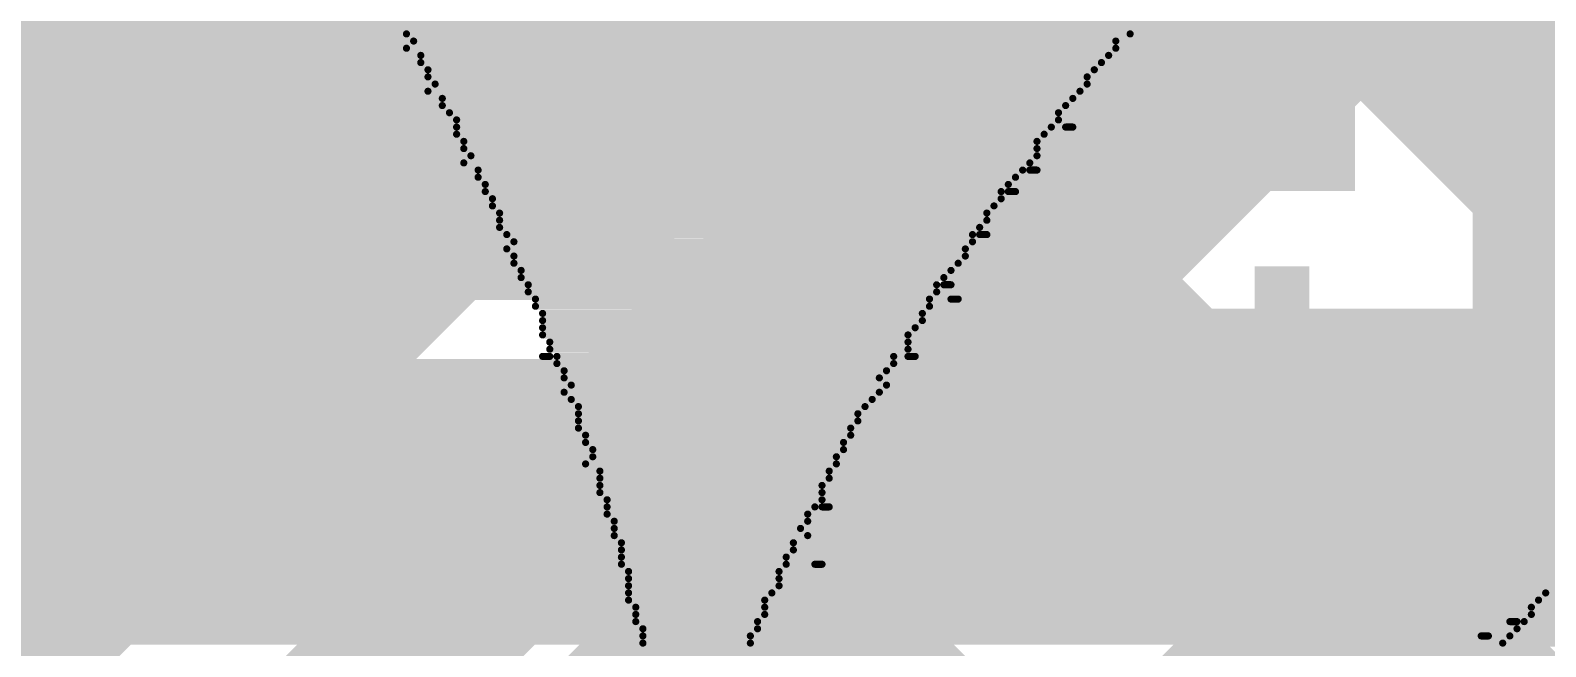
# Model space of a CAD drawing. Header units: millimetres. Extents: x 0.01 to 1.77, y 0.01 to 0.78.
# Drawn here: x 0.7002 to 0.7904, y 0.3489 to 0.3856 of the extents above; entities that cross this region are included whole.
import ezdxf

# ---------------------------------------------------------------- set-up
doc = ezdxf.new("R2010")
doc.units = ezdxf.units.MM
doc.header["$MEASUREMENT"] = 0
for name, color, linetype in [('BottomLayer', 5, 'Continuous'), ('BottomOverlay', 54, 'Continuous'), ('TopLayer', 1, 'Continuous'), ('TopOverlay', 2, 'Continuous'), ('TopPaste', 8, 'Continuous'), ('TopSolder', 216, 'Continuous')]:
    doc.layers.add(name, color=color, linetype=linetype)
doc.styles.add('Arial', font='', dxfattribs={"height": 0.2})
doc.styles.get('Arial').set_extended_font_data('Arial')

# ---------------------------------------------------------------- blocks, each defined once
blk = doc.blocks.new('C__0805_43')
at = {"layer": 'TopLayer'}
blk.add_hatch(color=1, dxfattribs=at).paths.add_polyline_path([(0.02, 0.03), (0.06, 0.03), (0.06, -0.03), (0.02, -0.03)])
at = {"layer": 'TopPaste'}
blk.add_hatch(color=8, dxfattribs=at).paths.add_polyline_path([(0.02, 0.03), (0.06, 0.03), (0.06, -0.03), (0.02, -0.03)])
at = {"layer": 'TopSolder'}
blk.add_hatch(color=216, dxfattribs=at).paths.add_polyline_path([(0.017244, 0.032756), (0.062756, 0.032756), (0.062756, -0.032756), (0.017244, -0.032756)])
at = {"layer": 'TopOverlay', "const_width": 0.005}
for points in [[(0.064, -0.034), (0.064, 0.034)], [(0.024, -0.034), (0.064, -0.034)]]:
    blk.add_lwpolyline(points, dxfattribs=at)
at = {"layer": 'TopOverlay', "const_width": 0.0025}
blk.add_lwpolyline([(0.06275, -0.034, 1), (0.06525, -0.034, 1)], format="xyb", close=True, dxfattribs=at)
blk.add_lwpolyline([(0.06275, -0.034, 1), (0.06525, -0.034, 1)], format="xyb", close=True, dxfattribs=at)

msp = doc.modelspace()

# ---------------------------------------------------------------- hatches: boundary and pattern name
at = {"layer": 'TopLayer'}
for points in [[(0.716, 0.376), (0.779, 0.376), (0.779, 0.665), (0.716, 0.665)], [(0.688, 0.376), (0.734, 0.376), (0.734, 0.444), (0.688, 0.444)]]:
    msp.add_hatch(color=1, dxfattribs=at).paths.add_polyline_path(points)

# ---------------------------------------------------------------- linework, layer by layer
at = {"layer": 'BottomLayer'}
for points, const_width in [([(0.686979, 0.296065), (0.825914, 0.435)], 0.01), ([(0.697124, 0.270855), (0.861269, 0.435)], 0.01), ([(0.638, 0.295), (0.754, 0.411)], 0.02), ([(0.771499, 0.396269), (0.845, 0.322768)], 0.01), ([(0.672892, 0.298779), (0.765128, 0.391015)], 0.01), ([(0.753262, 0.37915), (0.82965, 0.302762)], 0.01), ([(0.735585, 0.361472), (0.811972, 0.285085)], 0.01)]:
    msp.add_lwpolyline(points, dxfattribs=dict(at, const_width=const_width))
at = {"layer": 'BottomLayer', "const_width": 0.005}
for points in [[(0.750762, 0.37915, 1), (0.755763, 0.37915, 1)], [(0.733085, 0.361472, 1), (0.738085, 0.361472, 1)]]:
    msp.add_lwpolyline(points, format="xyb", close=True, dxfattribs=at)
at = {"layer": 'BottomOverlay', "const_width": 0.000426}
for points in [[(0.722557, 0.38534), (0.765622, 0.38534)], [(0.722984, 0.384914), (0.764769, 0.384914)], [(0.722557, 0.384488), (0.764769, 0.384488)], [(0.72341, 0.384061), (0.764343, 0.384061)], [(0.72341, 0.383635), (0.763916, 0.383635)], [(0.723836, 0.383208), (0.76349, 0.383208)], [(0.723836, 0.382782), (0.763064, 0.382782)], [(0.724263, 0.382356), (0.763064, 0.382356)], [(0.723836, 0.381929), (0.762637, 0.381929)], [(0.724689, 0.381503), (0.762211, 0.381503)], [(0.724689, 0.381076), (0.761784, 0.381076)], [(0.725116, 0.38065), (0.761358, 0.38065)], [(0.725542, 0.380224), (0.761358, 0.380224)], [(0.725542, 0.379797), (0.760932, 0.379797)], [(0.761784, 0.379797), (0.762211, 0.379797)], [(0.725542, 0.379371), (0.760505, 0.379371)], [(0.725968, 0.378945), (0.760079, 0.378945)], [(0.725968, 0.378518), (0.760079, 0.378518)], [(0.725968, 0.377665), (0.759653, 0.377665)], [(0.726395, 0.378092), (0.760079, 0.378092)], [(0.726821, 0.377239), (0.759226, 0.377239)], [(0.726821, 0.376813), (0.7588, 0.376813)], [(0.759653, 0.377239), (0.760079, 0.377239)], [(0.727248, 0.376386), (0.758374, 0.376386)], [(0.727248, 0.37596), (0.757947, 0.37596)], [(0.758374, 0.37596), (0.7588, 0.37596)], [(0.727674, 0.375534), (0.757947, 0.375534)], [(0.727674, 0.375107), (0.757521, 0.375107)], [(0.7281, 0.374681), (0.757094, 0.374681)], [(0.7281, 0.374254), (0.757094, 0.374254)], [(0.7281, 0.373828), (0.756668, 0.373828)], [(0.728527, 0.373402), (0.756242, 0.373402)], [(0.756668, 0.373402), (0.757094, 0.373402)], [(0.728527, 0.372549), (0.755815, 0.372549)], [(0.728953, 0.372975), (0.756242, 0.372975)], [(0.728953, 0.372123), (0.755815, 0.372123)], [(0.728953, 0.371696), (0.755389, 0.371696)], [(0.729379, 0.37127), (0.754962, 0.37127)], [(0.729379, 0.370843), (0.754536, 0.370843)], [(0.729806, 0.370417), (0.75411, 0.370417)], [(0.729806, 0.36999), (0.75411, 0.36999)], [(0.730232, 0.369564), (0.753683, 0.369564)], [(0.754536, 0.370417), (0.754962, 0.370417)], [(0.754962, 0.369564), (0.755389, 0.369564)], [(0.730232, 0.369138), (0.753683, 0.369138)], [(0.730659, 0.368711), (0.753257, 0.368711)], [(0.730659, 0.368285), (0.753257, 0.368285)], [(0.730659, 0.367859), (0.752831, 0.367859)], [(0.730659, 0.367432), (0.752404, 0.367432)], [(0.731085, 0.367006), (0.752404, 0.367006)], [(0.730659, 0.366153), (0.731085, 0.366153)], [(0.731085, 0.36658), (0.752404, 0.36658)], [(0.731511, 0.366153), (0.751551, 0.366153)], [(0.752404, 0.366153), (0.752831, 0.366153)], [(0.731511, 0.365727), (0.751551, 0.365727)], [(0.731938, 0.3653), (0.751125, 0.3653)], [(0.731938, 0.364874), (0.750699, 0.364874)], [(0.732364, 0.364447), (0.751125, 0.364447)], [(0.731938, 0.364021), (0.750699, 0.364021)], [(0.732364, 0.363595), (0.750272, 0.363595)], [(0.732791, 0.363168), (0.749846, 0.363168)], [(0.732791, 0.362742), (0.74942, 0.362742)], [(0.732791, 0.362316), (0.74942, 0.362316)], [(0.732791, 0.361889), (0.748993, 0.361889)], [(0.733217, 0.361463), (0.748993, 0.361463)], [(0.733217, 0.361036), (0.748567, 0.361036)], [(0.733643, 0.36061), (0.748567, 0.36061)], [(0.733217, 0.359757), (0.74814, 0.359757)], [(0.733643, 0.360184), (0.74814, 0.360184)], [(0.73407, 0.359331), (0.747714, 0.359331)], [(0.73407, 0.358905), (0.747714, 0.358905)], [(0.73407, 0.358478), (0.747288, 0.358478)], [(0.73407, 0.358052), (0.747288, 0.358052)], [(0.734496, 0.357625), (0.747288, 0.357625)], [(0.734496, 0.357199), (0.746861, 0.357199)], [(0.747288, 0.357199), (0.747714, 0.357199)], [(0.734496, 0.356773), (0.746435, 0.356773)], [(0.734923, 0.356346), (0.746435, 0.356346)], [(0.734923, 0.35592), (0.746008, 0.35592)], [(0.734923, 0.355493), (0.746435, 0.355493)], [(0.735349, 0.355067), (0.745582, 0.355067)], [(0.735349, 0.354641), (0.745582, 0.354641)], [(0.735349, 0.354214), (0.745156, 0.354214)], [(0.735349, 0.353788), (0.745156, 0.353788)], [(0.735775, 0.353361), (0.744729, 0.353361)], [(0.746861, 0.353788), (0.747288, 0.353788)], [(0.735775, 0.352935), (0.744729, 0.352935)], [(0.735775, 0.352509), (0.744729, 0.352509)], [(0.735775, 0.352082), (0.744303, 0.352082)], [(0.735775, 0.351656), (0.743876, 0.351656)], [(0.789926, 0.351656), (0.801438, 0.351656)], [(0.790352, 0.352082), (0.802291, 0.352082)], [(0.736202, 0.35123), (0.743876, 0.35123)], [(0.736202, 0.350803), (0.743876, 0.350803)], [(0.7895, 0.35123), (0.801012, 0.35123)], [(0.7895, 0.350803), (0.800586, 0.350803)], [(0.736202, 0.350377), (0.74345, 0.350377)], [(0.736628, 0.34995), (0.74345, 0.34995)], [(0.78822, 0.350377), (0.788647, 0.350377)], [(0.788647, 0.34995), (0.800159, 0.34995)], [(0.789073, 0.350377), (0.800586, 0.350377)], [(0.736628, 0.349524), (0.743024, 0.349524)], [(0.736628, 0.349098), (0.743024, 0.349098)], [(0.786515, 0.349524), (0.786941, 0.349524)], [(0.787794, 0.349098), (0.799306, 0.349098)], [(0.78822, 0.349524), (0.799733, 0.349524)]]:
    msp.add_lwpolyline(points, dxfattribs=at)
at = {"layer": 'BottomOverlay', "const_width": 0.000213}
for points in [[(0.722451, 0.38534, 1), (0.722664, 0.38534, 1)], [(0.722877, 0.384914, 1), (0.72309, 0.384914, 1)], [(0.764663, 0.384914, 1), (0.764876, 0.384914, 1)], [(0.765516, 0.38534, 1), (0.765729, 0.38534, 1)], [(0.722451, 0.384488, 1), (0.722664, 0.384488, 1)], [(0.723303, 0.384061, 1), (0.723517, 0.384061, 1)], [(0.764236, 0.384061, 1), (0.76445, 0.384061, 1)], [(0.764663, 0.384488, 1), (0.764876, 0.384488, 1)], [(0.723303, 0.383635, 1), (0.723517, 0.383635, 1)], [(0.72373, 0.383208, 1), (0.723943, 0.383208, 1)], [(0.763383, 0.383208, 1), (0.763597, 0.383208, 1)], [(0.76381, 0.383635, 1), (0.764023, 0.383635, 1)], [(0.72373, 0.382782, 1), (0.723943, 0.382782, 1)], [(0.724156, 0.382356, 1), (0.724369, 0.382356, 1)], [(0.762957, 0.382782, 1), (0.76317, 0.382782, 1)], [(0.762957, 0.382356, 1), (0.76317, 0.382356, 1)], [(0.72373, 0.381929, 1), (0.723943, 0.381929, 1)], [(0.724583, 0.381503, 1), (0.724796, 0.381503, 1)], [(0.762104, 0.381503, 1), (0.762317, 0.381503, 1)], [(0.762531, 0.381929, 1), (0.762744, 0.381929, 1)], [(0.724583, 0.381076, 1), (0.724796, 0.381076, 1)], [(0.725009, 0.38065, 1), (0.725222, 0.38065, 1)], [(0.761252, 0.38065, 1), (0.761465, 0.38065, 1)], [(0.761678, 0.381076, 1), (0.761891, 0.381076, 1)], [(0.725435, 0.380224, 1), (0.725649, 0.380224, 1)], [(0.725435, 0.379797, 1), (0.725649, 0.379797, 1)], [(0.760825, 0.379797, 1), (0.761038, 0.379797, 1)], [(0.761252, 0.380224, 1), (0.761465, 0.380224, 1)], [(0.761678, 0.379797, 1), (0.761891, 0.379797, 1)], [(0.762104, 0.379797, 1), (0.762317, 0.379797, 1)], [(0.725435, 0.379371, 1), (0.725649, 0.379371, 1)], [(0.725862, 0.378945, 1), (0.726075, 0.378945, 1)], [(0.759973, 0.378945, 1), (0.760186, 0.378945, 1)], [(0.760399, 0.379371, 1), (0.760612, 0.379371, 1)], [(0.725862, 0.378518, 1), (0.726075, 0.378518, 1)], [(0.725862, 0.377665, 1), (0.726075, 0.377665, 1)], [(0.726288, 0.378092, 1), (0.726501, 0.378092, 1)], [(0.759546, 0.377665, 1), (0.759759, 0.377665, 1)], [(0.759973, 0.378518, 1), (0.760186, 0.378518, 1)], [(0.759973, 0.378092, 1), (0.760186, 0.378092, 1)], [(0.726715, 0.377239, 1), (0.726928, 0.377239, 1)], [(0.726715, 0.376813, 1), (0.726928, 0.376813, 1)], [(0.758693, 0.376813, 1), (0.758907, 0.376813, 1)], [(0.75912, 0.377239, 1), (0.759333, 0.377239, 1)], [(0.759546, 0.377239, 1), (0.759759, 0.377239, 1)], [(0.759973, 0.377239, 1), (0.760186, 0.377239, 1)], [(0.727141, 0.376386, 1), (0.727354, 0.376386, 1)], [(0.727141, 0.37596, 1), (0.727354, 0.37596, 1)], [(0.757841, 0.37596, 1), (0.758054, 0.37596, 1)], [(0.758267, 0.376386, 1), (0.75848, 0.376386, 1)], [(0.758267, 0.37596, 1), (0.75848, 0.37596, 1)], [(0.758693, 0.37596, 1), (0.758907, 0.37596, 1)], [(0.727567, 0.375534, 1), (0.727781, 0.375534, 1)], [(0.727567, 0.375107, 1), (0.727781, 0.375107, 1)], [(0.757414, 0.375107, 1), (0.757627, 0.375107, 1)], [(0.757841, 0.375534, 1), (0.758054, 0.375534, 1)], [(0.727994, 0.374681, 1), (0.728207, 0.374681, 1)], [(0.727994, 0.374254, 1), (0.728207, 0.374254, 1)], [(0.756988, 0.374681, 1), (0.757201, 0.374681, 1)], [(0.756988, 0.374254, 1), (0.757201, 0.374254, 1)], [(0.727994, 0.373828, 1), (0.728207, 0.373828, 1)], [(0.72842, 0.373402, 1), (0.728633, 0.373402, 1)], [(0.756135, 0.373402, 1), (0.756348, 0.373402, 1)], [(0.756561, 0.373828, 1), (0.756775, 0.373828, 1)], [(0.756561, 0.373402, 1), (0.756775, 0.373402, 1)], [(0.756988, 0.373402, 1), (0.757201, 0.373402, 1)], [(0.72842, 0.372549, 1), (0.728633, 0.372549, 1)], [(0.728846, 0.372975, 1), (0.72906, 0.372975, 1)], [(0.755709, 0.372549, 1), (0.755922, 0.372549, 1)], [(0.756135, 0.372975, 1), (0.756348, 0.372975, 1)], [(0.728846, 0.372123, 1), (0.72906, 0.372123, 1)], [(0.728846, 0.371696, 1), (0.72906, 0.371696, 1)], [(0.755282, 0.371696, 1), (0.755495, 0.371696, 1)], [(0.755709, 0.372123, 1), (0.755922, 0.372123, 1)], [(0.729273, 0.37127, 1), (0.729486, 0.37127, 1)], [(0.729273, 0.370843, 1), (0.729486, 0.370843, 1)], [(0.754429, 0.370843, 1), (0.754643, 0.370843, 1)], [(0.754856, 0.37127, 1), (0.755069, 0.37127, 1)], [(0.729699, 0.370417, 1), (0.729912, 0.370417, 1)], [(0.729699, 0.36999, 1), (0.729912, 0.36999, 1)], [(0.730126, 0.369564, 1), (0.730339, 0.369564, 1)], [(0.753577, 0.369564, 1), (0.75379, 0.369564, 1)], [(0.754003, 0.370417, 1), (0.754216, 0.370417, 1)], [(0.754003, 0.36999, 1), (0.754216, 0.36999, 1)], [(0.754429, 0.370417, 1), (0.754643, 0.370417, 1)], [(0.754856, 0.370417, 1), (0.755069, 0.370417, 1)], [(0.754856, 0.369564, 1), (0.755069, 0.369564, 1)], [(0.755282, 0.369564, 1), (0.755495, 0.369564, 1)], [(0.730126, 0.369138, 1), (0.730339, 0.369138, 1)], [(0.730552, 0.368711, 1), (0.730765, 0.368711, 1)], [(0.75315, 0.368711, 1), (0.753364, 0.368711, 1)], [(0.753577, 0.369138, 1), (0.75379, 0.369138, 1)], [(0.730552, 0.368285, 1), (0.730765, 0.368285, 1)], [(0.730552, 0.367859, 1), (0.730765, 0.367859, 1)], [(0.752724, 0.367859, 1), (0.752937, 0.367859, 1)], [(0.75315, 0.368285, 1), (0.753364, 0.368285, 1)], [(0.730552, 0.367432, 1), (0.730765, 0.367432, 1)], [(0.730978, 0.367006, 1), (0.731191, 0.367006, 1)], [(0.752297, 0.367432, 1), (0.752511, 0.367432, 1)], [(0.752297, 0.367006, 1), (0.752511, 0.367006, 1)], [(0.730552, 0.366153, 1), (0.730765, 0.366153, 1)], [(0.730978, 0.36658, 1), (0.731191, 0.36658, 1)], [(0.730978, 0.366153, 1), (0.731191, 0.366153, 1)], [(0.731405, 0.366153, 1), (0.731618, 0.366153, 1)], [(0.751445, 0.366153, 1), (0.751658, 0.366153, 1)], [(0.752297, 0.36658, 1), (0.752511, 0.36658, 1)], [(0.752297, 0.366153, 1), (0.752511, 0.366153, 1)], [(0.752724, 0.366153, 1), (0.752937, 0.366153, 1)], [(0.731405, 0.365727, 1), (0.731618, 0.365727, 1)], [(0.731831, 0.3653, 1), (0.732044, 0.3653, 1)], [(0.751018, 0.3653, 1), (0.751232, 0.3653, 1)], [(0.751445, 0.365727, 1), (0.751658, 0.365727, 1)], [(0.731831, 0.364874, 1), (0.732044, 0.364874, 1)], [(0.732258, 0.364447, 1), (0.732471, 0.364447, 1)], [(0.750592, 0.364874, 1), (0.750805, 0.364874, 1)], [(0.751018, 0.364447, 1), (0.751232, 0.364447, 1)], [(0.731831, 0.364021, 1), (0.732044, 0.364021, 1)], [(0.732258, 0.363595, 1), (0.732471, 0.363595, 1)], [(0.750166, 0.363595, 1), (0.750379, 0.363595, 1)], [(0.750592, 0.364021, 1), (0.750805, 0.364021, 1)], [(0.732684, 0.363168, 1), (0.732897, 0.363168, 1)], [(0.732684, 0.362742, 1), (0.732897, 0.362742, 1)], [(0.732684, 0.362316, 1), (0.732897, 0.362316, 1)], [(0.749313, 0.362742, 1), (0.749526, 0.362742, 1)], [(0.749313, 0.362316, 1), (0.749526, 0.362316, 1)], [(0.749739, 0.363168, 1), (0.749952, 0.363168, 1)], [(0.732684, 0.361889, 1), (0.732897, 0.361889, 1)], [(0.73311, 0.361463, 1), (0.733324, 0.361463, 1)], [(0.748887, 0.361889, 1), (0.7491, 0.361889, 1)], [(0.748887, 0.361463, 1), (0.7491, 0.361463, 1)], [(0.73311, 0.361036, 1), (0.733324, 0.361036, 1)], [(0.733537, 0.36061, 1), (0.73375, 0.36061, 1)], [(0.74846, 0.361036, 1), (0.748673, 0.361036, 1)], [(0.74846, 0.36061, 1), (0.748673, 0.36061, 1)], [(0.73311, 0.359757, 1), (0.733324, 0.359757, 1)], [(0.733537, 0.360184, 1), (0.73375, 0.360184, 1)], [(0.748034, 0.360184, 1), (0.748247, 0.360184, 1)], [(0.748034, 0.359757, 1), (0.748247, 0.359757, 1)], [(0.733963, 0.359331, 1), (0.734176, 0.359331, 1)], [(0.733963, 0.358905, 1), (0.734176, 0.358905, 1)], [(0.747607, 0.359331, 1), (0.747821, 0.359331, 1)], [(0.747607, 0.358905, 1), (0.747821, 0.358905, 1)], [(0.733963, 0.358478, 1), (0.734176, 0.358478, 1)], [(0.733963, 0.358052, 1), (0.734176, 0.358052, 1)], [(0.747181, 0.358478, 1), (0.747394, 0.358478, 1)], [(0.747181, 0.358052, 1), (0.747394, 0.358052, 1)], [(0.734389, 0.357625, 1), (0.734603, 0.357625, 1)], [(0.734389, 0.357199, 1), (0.734603, 0.357199, 1)], [(0.746755, 0.357199, 1), (0.746968, 0.357199, 1)], [(0.747181, 0.357625, 1), (0.747394, 0.357625, 1)], [(0.747181, 0.357199, 1), (0.747394, 0.357199, 1)], [(0.747607, 0.357199, 1), (0.747821, 0.357199, 1)], [(0.734389, 0.356773, 1), (0.734603, 0.356773, 1)], [(0.734816, 0.356346, 1), (0.735029, 0.356346, 1)], [(0.746328, 0.356773, 1), (0.746541, 0.356773, 1)], [(0.746328, 0.356346, 1), (0.746541, 0.356346, 1)], [(0.734816, 0.35592, 1), (0.735029, 0.35592, 1)], [(0.734816, 0.355493, 1), (0.735029, 0.355493, 1)], [(0.745902, 0.35592, 1), (0.746115, 0.35592, 1)], [(0.746328, 0.355493, 1), (0.746541, 0.355493, 1)], [(0.735242, 0.355067, 1), (0.735455, 0.355067, 1)], [(0.735242, 0.354641, 1), (0.735455, 0.354641, 1)], [(0.735242, 0.354214, 1), (0.735455, 0.354214, 1)], [(0.745049, 0.354214, 1), (0.745262, 0.354214, 1)], [(0.745475, 0.355067, 1), (0.745689, 0.355067, 1)], [(0.745475, 0.354641, 1), (0.745689, 0.354641, 1)], [(0.735242, 0.353788, 1), (0.735455, 0.353788, 1)], [(0.735668, 0.353361, 1), (0.735882, 0.353361, 1)], [(0.744623, 0.353361, 1), (0.744836, 0.353361, 1)], [(0.745049, 0.353788, 1), (0.745262, 0.353788, 1)], [(0.746755, 0.353788, 1), (0.746968, 0.353788, 1)], [(0.747181, 0.353788, 1), (0.747394, 0.353788, 1)], [(0.735668, 0.352935, 1), (0.735882, 0.352935, 1)], [(0.735668, 0.352509, 1), (0.735882, 0.352509, 1)], [(0.744623, 0.352935, 1), (0.744836, 0.352935, 1)], [(0.744623, 0.352509, 1), (0.744836, 0.352509, 1)], [(0.735668, 0.352082, 1), (0.735882, 0.352082, 1)], [(0.735668, 0.351656, 1), (0.735882, 0.351656, 1)], [(0.74377, 0.351656, 1), (0.743983, 0.351656, 1)], [(0.744196, 0.352082, 1), (0.744409, 0.352082, 1)], [(0.789819, 0.351656, 1), (0.790033, 0.351656, 1)], [(0.790246, 0.352082, 1), (0.790459, 0.352082, 1)], [(0.736095, 0.35123, 1), (0.736308, 0.35123, 1)], [(0.736095, 0.350803, 1), (0.736308, 0.350803, 1)], [(0.74377, 0.35123, 1), (0.743983, 0.35123, 1)], [(0.74377, 0.350803, 1), (0.743983, 0.350803, 1)], [(0.789393, 0.35123, 1), (0.789606, 0.35123, 1)], [(0.789393, 0.350803, 1), (0.789606, 0.350803, 1)], [(0.736095, 0.350377, 1), (0.736308, 0.350377, 1)], [(0.736521, 0.34995, 1), (0.736735, 0.34995, 1)], [(0.743344, 0.350377, 1), (0.743557, 0.350377, 1)], [(0.743344, 0.34995, 1), (0.743557, 0.34995, 1)], [(0.788114, 0.350377, 1), (0.788327, 0.350377, 1)], [(0.78854, 0.350377, 1), (0.788753, 0.350377, 1)], [(0.78854, 0.34995, 1), (0.788753, 0.34995, 1)], [(0.788967, 0.350377, 1), (0.78918, 0.350377, 1)], [(0.736521, 0.349524, 1), (0.736735, 0.349524, 1)], [(0.736521, 0.349098, 1), (0.736735, 0.349098, 1)], [(0.742917, 0.349524, 1), (0.74313, 0.349524, 1)], [(0.742917, 0.349098, 1), (0.74313, 0.349098, 1)], [(0.786408, 0.349524, 1), (0.786621, 0.349524, 1)], [(0.786835, 0.349524, 1), (0.787048, 0.349524, 1)], [(0.787687, 0.349098, 1), (0.787901, 0.349098, 1)], [(0.788114, 0.349524, 1), (0.788327, 0.349524, 1)]]:
    msp.add_lwpolyline(points, format="xyb", close=True, dxfattribs=at)
at = {"layer": 'TopLayer', "const_width": 0.01}
for points in [[(0.791, 0.364), (0.791, 0.438)], [(0.712, 0.366), (0.712, 0.406)], [(0.791, 0.364731), (0.811, 0.384731)], [(0.791, 0.376768), (0.811, 0.356768)], [(0.744914, 0.354), (0.754914, 0.364)], [(0.747, 0.364), (0.791, 0.364)], [(0.768412, 0.364), (0.778412, 0.354)], [(0.780269, 0.354), (0.790269, 0.364)], [(0.6935, 0.361), (0.747, 0.361)], [(0.700702, 0.361), (0.707702, 0.354)], [(0.709559, 0.354), (0.716559, 0.361)], [(0.736057, 0.361), (0.743057, 0.354)], [(0.6935, 0.354), (0.811, 0.354)]]:
    msp.add_lwpolyline(points, dxfattribs=at)
at = {"layer": 'TopLayer', "const_width": 0.005}
for points in [[(0.7885, 0.376768, 1), (0.7935, 0.376768, 1)], [(0.7095, 0.366, 1), (0.7145, 0.366, 1)], [(0.7445, 0.364, 1), (0.7495, 0.364, 1)], [(0.752414, 0.364, 1), (0.757414, 0.364, 1)], [(0.765912, 0.364, 1), (0.770912, 0.364, 1)], [(0.787769, 0.364, 1), (0.792769, 0.364, 1)], [(0.7885, 0.364731, 1), (0.7935, 0.364731, 1)], [(0.7885, 0.364, 1), (0.7935, 0.364, 1)], [(0.7885, 0.364, 1), (0.7935, 0.364, 1)], [(0.698202, 0.361, 1), (0.703202, 0.361, 1)], [(0.714059, 0.361, 1), (0.719059, 0.361, 1)], [(0.733557, 0.361, 1), (0.738557, 0.361, 1)], [(0.7445, 0.361, 1), (0.7495, 0.361, 1)], [(0.705202, 0.354, 1), (0.710202, 0.354, 1)], [(0.707059, 0.354, 1), (0.712059, 0.354, 1)], [(0.740557, 0.354, 1), (0.745557, 0.354, 1)], [(0.742414, 0.354, 1), (0.747414, 0.354, 1)], [(0.775912, 0.354, 1), (0.780912, 0.354, 1)], [(0.777769, 0.354, 1), (0.782769, 0.354, 1)]]:
    msp.add_lwpolyline(points, format="xyb", close=True, dxfattribs=at)

# ---------------------------------------------------------------- block references
msp.add_blockref('C__0805_43', (0.672, 0.406))

# ---------------------------------------------------------------- texts
at = {"layer": 'TopOverlay', "style": 'Arial'}
for s, p in [('R8', (0.769173, 0.379504)), ('L2', (0.770173, 0.346504)), ('C17', (0.69176, 0.336504))]:
    msp.add_text(s, height=0.025, dxfattribs=at).set_placement(p)

doc.saveas('drawing.dxf')
